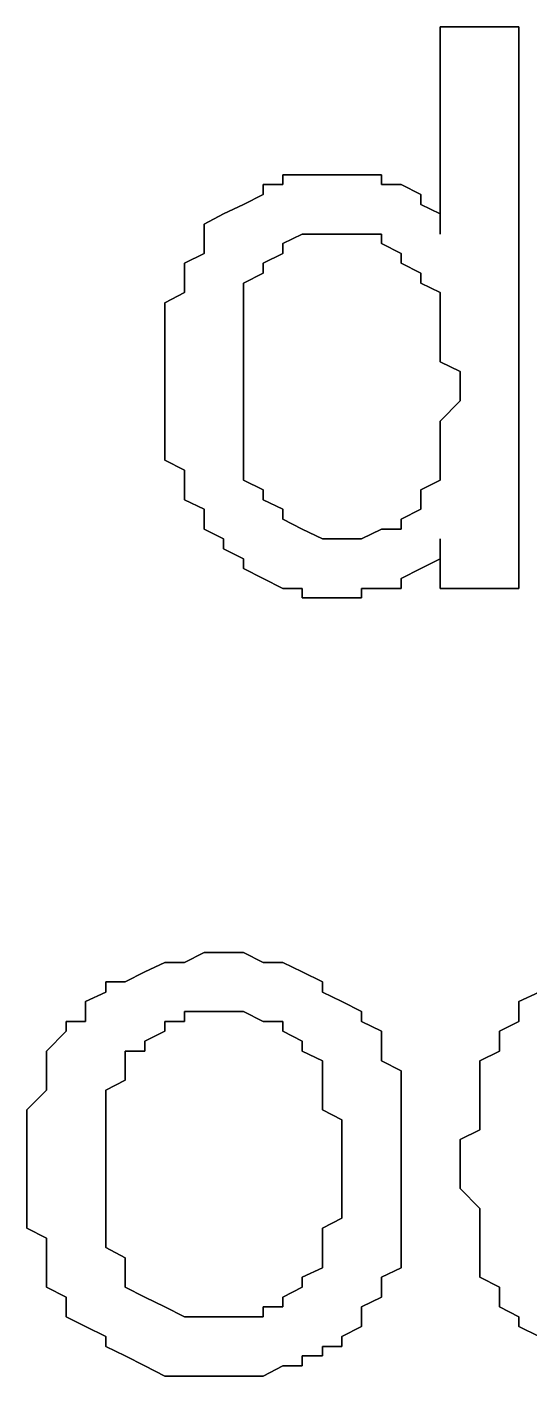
# Model space of a CAD drawing. Header units: metres. Extents: x 2.9 to 42.8, y 1.7 to 28.7.
# Drawn here: x 40.7106 to 40.8005, y 17.0162 to 17.2579 of the extents above; entities that cross this region are included whole.
import ezdxf

# ---------------------------------------------------------------- set-up
doc = ezdxf.new("R2010")
doc.units = ezdxf.units.M
doc.layers.add('GRIS', color=8, linetype='Continuous')

msp = doc.modelspace()

# ---------------------------------------------------------------- linework, layer by layer
at = {"layer": 'GRIS', "lineweight": -3}
for points in [[(40.7987, 17.2579), (40.7846, 17.2579), (40.7987, 17.2579)], [(40.7846, 17.2579), (40.7846, 17.2208), (40.7846, 17.2579)], [(40.7987, 17.1573), (40.7987, 17.2579), (40.7987, 17.1573)], [(40.7599, 17.2314), (40.7564, 17.2314), (40.7599, 17.2314)], [(40.7564, 17.2314), (40.7564, 17.2297), (40.7564, 17.2314)], [(40.7635, 17.2314), (40.7599, 17.2314), (40.7635, 17.2314)], [(40.767, 17.2314), (40.7635, 17.2314), (40.767, 17.2314)], [(40.7705, 17.2314), (40.767, 17.2314), (40.7705, 17.2314)], [(40.7741, 17.2314), (40.7705, 17.2314), (40.7741, 17.2314)], [(40.7741, 17.2297), (40.7741, 17.2314), (40.7741, 17.2297)], [(40.7564, 17.2297), (40.7529, 17.2297), (40.7564, 17.2297)], [(40.7529, 17.2297), (40.7529, 17.2279), (40.7529, 17.2297)], [(40.7776, 17.2297), (40.7741, 17.2297), (40.7776, 17.2297)], [(40.7811, 17.2279), (40.7776, 17.2297), (40.7811, 17.2279)], [(40.7494, 17.2261), (40.7458, 17.2244), (40.7494, 17.2261)], [(40.7529, 17.2279), (40.7494, 17.2261), (40.7529, 17.2279)], [(40.7811, 17.2261), (40.7811, 17.2279), (40.7811, 17.2261)], [(40.7846, 17.2244), (40.7811, 17.2261), (40.7846, 17.2244)], [(40.7458, 17.2244), (40.7423, 17.2226), (40.7458, 17.2244)], [(40.7846, 17.2226), (40.7846, 17.2244), (40.7846, 17.2226)], [(40.7423, 17.2226), (40.7423, 17.2191), (40.7423, 17.2226)], [(40.7846, 17.2208), (40.7846, 17.2226), (40.7846, 17.2208)], [(40.7423, 17.2191), (40.7423, 17.2173), (40.7423, 17.2191)], [(40.7564, 17.2191), (40.7599, 17.2208), (40.7564, 17.2191)], [(40.7564, 17.2173), (40.7564, 17.2191), (40.7564, 17.2173)], [(40.7599, 17.2208), (40.7635, 17.2208), (40.7599, 17.2208)], [(40.7635, 17.2208), (40.767, 17.2208), (40.7635, 17.2208)], [(40.767, 17.2208), (40.7705, 17.2208), (40.767, 17.2208)], [(40.7705, 17.2208), (40.7741, 17.2208), (40.7705, 17.2208)], [(40.7741, 17.2208), (40.7741, 17.2191), (40.7741, 17.2208)], [(40.7741, 17.2191), (40.7776, 17.2173), (40.7741, 17.2191)], [(40.7423, 17.2173), (40.7388, 17.2156), (40.7423, 17.2173)], [(40.7529, 17.2156), (40.7564, 17.2173), (40.7529, 17.2156)], [(40.7776, 17.2173), (40.7776, 17.2156), (40.7776, 17.2173)], [(40.7388, 17.2156), (40.7388, 17.2138), (40.7388, 17.2156)], [(40.7529, 17.2138), (40.7529, 17.2156), (40.7529, 17.2138)], [(40.7776, 17.2156), (40.7811, 17.2138), (40.7776, 17.2156)], [(40.7388, 17.2138), (40.7388, 17.212), (40.7388, 17.2138)], [(40.7388, 17.212), (40.7388, 17.2103), (40.7388, 17.212)], [(40.7494, 17.212), (40.7529, 17.2138), (40.7494, 17.212)], [(40.7494, 17.2103), (40.7494, 17.212), (40.7494, 17.2103)], [(40.7811, 17.2138), (40.7811, 17.212), (40.7811, 17.2138)], [(40.7811, 17.212), (40.7846, 17.2103), (40.7811, 17.212)], [(40.7388, 17.2103), (40.7353, 17.2085), (40.7388, 17.2103)], [(40.7494, 17.2085), (40.7494, 17.2103), (40.7494, 17.2085)], [(40.7846, 17.2103), (40.7846, 17.2085), (40.7846, 17.2103)], [(40.7353, 17.2085), (40.7353, 17.2067), (40.7353, 17.2085)], [(40.7353, 17.2067), (40.7353, 17.2032), (40.7353, 17.2067)], [(40.7494, 17.205), (40.7494, 17.2085), (40.7494, 17.205)], [(40.7846, 17.2085), (40.7846, 17.2067), (40.7846, 17.2085)], [(40.7846, 17.2067), (40.7846, 17.2032), (40.7846, 17.2067)], [(40.7494, 17.2032), (40.7494, 17.205), (40.7494, 17.2032)], [(40.7353, 17.2032), (40.7353, 17.2014), (40.7353, 17.2032)], [(40.7494, 17.1997), (40.7494, 17.2032), (40.7494, 17.1997)], [(40.7846, 17.2032), (40.7846, 17.2014), (40.7846, 17.2032)], [(40.7353, 17.2014), (40.7353, 17.1997), (40.7353, 17.2014)], [(40.7353, 17.1997), (40.7353, 17.1962), (40.7353, 17.1997)], [(40.7494, 17.1979), (40.7494, 17.1997), (40.7494, 17.1979)], [(40.7846, 17.2014), (40.7846, 17.1979), (40.7846, 17.2014)], [(40.7494, 17.1944), (40.7494, 17.1979), (40.7494, 17.1944)], [(40.7846, 17.1979), (40.7882, 17.1962), (40.7846, 17.1979)], [(40.7353, 17.1962), (40.7353, 17.1944), (40.7353, 17.1962)], [(40.7882, 17.1962), (40.7882, 17.1926), (40.7882, 17.1962)], [(40.7353, 17.1944), (40.7353, 17.1926), (40.7353, 17.1944)], [(40.7353, 17.1926), (40.7353, 17.1909), (40.7353, 17.1926)], [(40.7494, 17.1909), (40.7494, 17.1944), (40.7494, 17.1909)], [(40.7882, 17.1926), (40.7882, 17.1909), (40.7882, 17.1926)], [(40.7353, 17.1909), (40.7353, 17.1873), (40.7353, 17.1909)], [(40.7494, 17.1873), (40.7494, 17.1909), (40.7494, 17.1873)], [(40.7882, 17.1909), (40.7846, 17.1873), (40.7882, 17.1909)], [(40.7353, 17.1873), (40.7353, 17.1856), (40.7353, 17.1873)], [(40.7494, 17.1856), (40.7494, 17.1873), (40.7494, 17.1856)], [(40.7846, 17.1873), (40.7846, 17.1838), (40.7846, 17.1873)], [(40.7353, 17.1856), (40.7353, 17.182), (40.7353, 17.1856)], [(40.7494, 17.1838), (40.7494, 17.1856), (40.7494, 17.1838)], [(40.7494, 17.1803), (40.7494, 17.1838), (40.7494, 17.1803)], [(40.7846, 17.1838), (40.7846, 17.182), (40.7846, 17.1838)], [(40.7353, 17.182), (40.7353, 17.1803), (40.7353, 17.182)], [(40.7353, 17.1803), (40.7388, 17.1785), (40.7353, 17.1803)], [(40.7494, 17.1785), (40.7494, 17.1803), (40.7494, 17.1785)], [(40.7846, 17.182), (40.7846, 17.1803), (40.7846, 17.182)], [(40.7846, 17.1803), (40.7846, 17.1785), (40.7846, 17.1803)], [(40.7388, 17.1785), (40.7388, 17.1767), (40.7388, 17.1785)], [(40.7494, 17.1767), (40.7494, 17.1785), (40.7494, 17.1767)], [(40.7846, 17.1785), (40.7846, 17.1767), (40.7846, 17.1785)], [(40.7388, 17.1767), (40.7388, 17.175), (40.7388, 17.1767)], [(40.7529, 17.175), (40.7494, 17.1767), (40.7529, 17.175)], [(40.7846, 17.1767), (40.7811, 17.175), (40.7846, 17.1767)], [(40.7388, 17.175), (40.7388, 17.1732), (40.7388, 17.175)], [(40.7388, 17.1732), (40.7423, 17.1715), (40.7388, 17.1732)], [(40.7529, 17.1732), (40.7529, 17.175), (40.7529, 17.1732)], [(40.7564, 17.1715), (40.7529, 17.1732), (40.7564, 17.1715)], [(40.7811, 17.175), (40.7811, 17.1732), (40.7811, 17.175)], [(40.7811, 17.1732), (40.7811, 17.1715), (40.7811, 17.1732)], [(40.7423, 17.1715), (40.7423, 17.1697), (40.7423, 17.1715)], [(40.7564, 17.1697), (40.7564, 17.1715), (40.7564, 17.1697)], [(40.7811, 17.1715), (40.7776, 17.1697), (40.7811, 17.1715)], [(40.7423, 17.1697), (40.7423, 17.1679), (40.7423, 17.1697)], [(40.7599, 17.1679), (40.7564, 17.1697), (40.7599, 17.1679)], [(40.7776, 17.1697), (40.7776, 17.1679), (40.7776, 17.1697)], [(40.7423, 17.1679), (40.7458, 17.1662), (40.7423, 17.1679)], [(40.7458, 17.1662), (40.7458, 17.1644), (40.7458, 17.1662)], [(40.7635, 17.1662), (40.7599, 17.1679), (40.7635, 17.1662)], [(40.767, 17.1662), (40.7635, 17.1662), (40.767, 17.1662)], [(40.7705, 17.1662), (40.767, 17.1662), (40.7705, 17.1662)], [(40.7741, 17.1679), (40.7705, 17.1662), (40.7741, 17.1679)], [(40.7776, 17.1679), (40.7741, 17.1679), (40.7776, 17.1679)], [(40.7846, 17.1644), (40.7846, 17.1662), (40.7846, 17.1644)], [(40.7846, 17.1662), (40.7846, 17.1573), (40.7846, 17.1662)], [(40.7458, 17.1644), (40.7494, 17.1626), (40.7458, 17.1644)], [(40.7846, 17.1626), (40.7846, 17.1644), (40.7846, 17.1626)], [(40.7494, 17.1626), (40.7494, 17.1609), (40.7494, 17.1626)], [(40.7494, 17.1609), (40.7529, 17.1591), (40.7494, 17.1609)], [(40.7776, 17.1591), (40.7811, 17.1609), (40.7776, 17.1591)], [(40.7811, 17.1609), (40.7846, 17.1626), (40.7811, 17.1609)], [(40.7529, 17.1591), (40.7564, 17.1573), (40.7529, 17.1591)], [(40.7776, 17.1573), (40.7776, 17.1591), (40.7776, 17.1573)], [(40.7564, 17.1573), (40.7599, 17.1573), (40.7564, 17.1573)], [(40.7599, 17.1573), (40.7599, 17.1556), (40.7599, 17.1573)], [(40.7705, 17.1556), (40.7705, 17.1573), (40.7705, 17.1556)], [(40.7705, 17.1573), (40.7741, 17.1573), (40.7705, 17.1573)], [(40.7741, 17.1573), (40.7776, 17.1573), (40.7741, 17.1573)], [(40.7846, 17.1573), (40.7987, 17.1573), (40.7846, 17.1573)], [(40.7599, 17.1556), (40.7635, 17.1556), (40.7599, 17.1556)], [(40.7635, 17.1556), (40.767, 17.1556), (40.7635, 17.1556)], [(40.767, 17.1556), (40.7705, 17.1556), (40.767, 17.1556)], [(40.7423, 17.0921), (40.7388, 17.0903), (40.7423, 17.0921)], [(40.7458, 17.0921), (40.7423, 17.0921), (40.7458, 17.0921)], [(40.7494, 17.0921), (40.7458, 17.0921), (40.7494, 17.0921)], [(40.7529, 17.0903), (40.7494, 17.0921), (40.7529, 17.0903)], [(40.7317, 17.0886), (40.7282, 17.0868), (40.7317, 17.0886)], [(40.7353, 17.0903), (40.7317, 17.0886), (40.7353, 17.0903)], [(40.7388, 17.0903), (40.7353, 17.0903), (40.7388, 17.0903)], [(40.7564, 17.0903), (40.7529, 17.0903), (40.7564, 17.0903)], [(40.7599, 17.0886), (40.7564, 17.0903), (40.7599, 17.0886)], [(40.7635, 17.0868), (40.7599, 17.0886), (40.7635, 17.0868)], [(40.7282, 17.0868), (40.7247, 17.0868), (40.7282, 17.0868)], [(40.7247, 17.0868), (40.7247, 17.085), (40.7247, 17.0868)], [(40.7635, 17.085), (40.7635, 17.0868), (40.7635, 17.085)], [(40.7247, 17.085), (40.7211, 17.0833), (40.7247, 17.085)], [(40.767, 17.0833), (40.7635, 17.085), (40.767, 17.0833)], [(40.8023, 17.085), (40.7987, 17.0833), (40.8023, 17.085)], [(40.7211, 17.0833), (40.7211, 17.0815), (40.7211, 17.0833)], [(40.7211, 17.0815), (40.7211, 17.0797), (40.7211, 17.0815)], [(40.7388, 17.0797), (40.7388, 17.0815), (40.7388, 17.0797)], [(40.7388, 17.0815), (40.7423, 17.0815), (40.7388, 17.0815)], [(40.7423, 17.0815), (40.7458, 17.0815), (40.7423, 17.0815)], [(40.7458, 17.0815), (40.7494, 17.0815), (40.7458, 17.0815)], [(40.7494, 17.0815), (40.7529, 17.0797), (40.7494, 17.0815)], [(40.7705, 17.0815), (40.767, 17.0833), (40.7705, 17.0815)], [(40.7705, 17.0797), (40.7705, 17.0815), (40.7705, 17.0797)], [(40.7987, 17.0833), (40.7987, 17.0815), (40.7987, 17.0833)], [(40.7987, 17.0815), (40.7987, 17.0797), (40.7987, 17.0815)], [(40.7211, 17.0797), (40.7176, 17.0797), (40.7211, 17.0797)], [(40.7176, 17.0797), (40.7176, 17.078), (40.7176, 17.0797)], [(40.7353, 17.078), (40.7353, 17.0797), (40.7353, 17.078)], [(40.7353, 17.0797), (40.7388, 17.0797), (40.7353, 17.0797)], [(40.7529, 17.0797), (40.7564, 17.0797), (40.7529, 17.0797)], [(40.7564, 17.0797), (40.7564, 17.078), (40.7564, 17.0797)], [(40.7741, 17.078), (40.7705, 17.0797), (40.7741, 17.078)], [(40.7987, 17.0797), (40.7952, 17.078), (40.7987, 17.0797)], [(40.7176, 17.078), (40.7141, 17.0744), (40.7176, 17.078)], [(40.7317, 17.0762), (40.7353, 17.078), (40.7317, 17.0762)], [(40.7317, 17.0744), (40.7317, 17.0762), (40.7317, 17.0744)], [(40.7564, 17.078), (40.7599, 17.0762), (40.7564, 17.078)], [(40.7599, 17.0762), (40.7599, 17.0744), (40.7599, 17.0762)], [(40.7741, 17.0762), (40.7741, 17.078), (40.7741, 17.0762)], [(40.7741, 17.0744), (40.7741, 17.0762), (40.7741, 17.0744)], [(40.7952, 17.078), (40.7952, 17.0762), (40.7952, 17.078)], [(40.7952, 17.0762), (40.7952, 17.0744), (40.7952, 17.0762)], [(40.7141, 17.0744), (40.7141, 17.0727), (40.7141, 17.0744)], [(40.7282, 17.0727), (40.7282, 17.0744), (40.7282, 17.0727)], [(40.7282, 17.0744), (40.7317, 17.0744), (40.7282, 17.0744)], [(40.7599, 17.0744), (40.7635, 17.0727), (40.7599, 17.0744)], [(40.7741, 17.0727), (40.7741, 17.0744), (40.7741, 17.0727)], [(40.7952, 17.0744), (40.7917, 17.0727), (40.7952, 17.0744)], [(40.7141, 17.0727), (40.7141, 17.0709), (40.7141, 17.0727)], [(40.7282, 17.0709), (40.7282, 17.0727), (40.7282, 17.0709)], [(40.7635, 17.0727), (40.7635, 17.0709), (40.7635, 17.0727)], [(40.7776, 17.0709), (40.7741, 17.0727), (40.7776, 17.0709)], [(40.7917, 17.0727), (40.7917, 17.0709), (40.7917, 17.0727)], [(40.7141, 17.0709), (40.7141, 17.0692), (40.7141, 17.0709)], [(40.7141, 17.0692), (40.7141, 17.0674), (40.7141, 17.0692)], [(40.7247, 17.0674), (40.7282, 17.0692), (40.7247, 17.0674)], [(40.7282, 17.0692), (40.7282, 17.0709), (40.7282, 17.0692)], [(40.7635, 17.0709), (40.7635, 17.0692), (40.7635, 17.0709)], [(40.7635, 17.0692), (40.7635, 17.0674), (40.7635, 17.0692)], [(40.7776, 17.0692), (40.7776, 17.0709), (40.7776, 17.0692)], [(40.7776, 17.0656), (40.7776, 17.0692), (40.7776, 17.0656)], [(40.7917, 17.0709), (40.7917, 17.0674), (40.7917, 17.0709)], [(40.7141, 17.0674), (40.7106, 17.0639), (40.7141, 17.0674)], [(40.7247, 17.0656), (40.7247, 17.0674), (40.7247, 17.0656)], [(40.7635, 17.0674), (40.7635, 17.0639), (40.7635, 17.0674)], [(40.7917, 17.0674), (40.7917, 17.0656), (40.7917, 17.0674)], [(40.7247, 17.0621), (40.7247, 17.0656), (40.7247, 17.0621)], [(40.7776, 17.0639), (40.7776, 17.0656), (40.7776, 17.0639)], [(40.7917, 17.0656), (40.7917, 17.0639), (40.7917, 17.0656)], [(40.7106, 17.0639), (40.7106, 17.0621), (40.7106, 17.0639)], [(40.7106, 17.0621), (40.7106, 17.0586), (40.7106, 17.0621)], [(40.7247, 17.0603), (40.7247, 17.0621), (40.7247, 17.0603)], [(40.7635, 17.0639), (40.767, 17.0621), (40.7635, 17.0639)], [(40.767, 17.0621), (40.767, 17.0603), (40.767, 17.0621)], [(40.7776, 17.0621), (40.7776, 17.0639), (40.7776, 17.0621)], [(40.7776, 17.0586), (40.7776, 17.0621), (40.7776, 17.0586)], [(40.7917, 17.0639), (40.7917, 17.0603), (40.7917, 17.0639)], [(40.7247, 17.0568), (40.7247, 17.0603), (40.7247, 17.0568)], [(40.767, 17.0603), (40.767, 17.0568), (40.767, 17.0603)], [(40.7917, 17.0603), (40.7882, 17.0586), (40.7917, 17.0603)], [(40.7106, 17.0586), (40.7106, 17.0568), (40.7106, 17.0586)], [(40.7106, 17.0568), (40.7106, 17.0533), (40.7106, 17.0568)], [(40.7247, 17.055), (40.7247, 17.0568), (40.7247, 17.055)], [(40.767, 17.0568), (40.767, 17.0533), (40.767, 17.0568)], [(40.7776, 17.0568), (40.7776, 17.0586), (40.7776, 17.0568)], [(40.7776, 17.055), (40.7776, 17.0568), (40.7776, 17.055)], [(40.7882, 17.0586), (40.7882, 17.0568), (40.7882, 17.0586)], [(40.7882, 17.0568), (40.7882, 17.0533), (40.7882, 17.0568)], [(40.7247, 17.0533), (40.7247, 17.055), (40.7247, 17.0533)], [(40.7776, 17.0515), (40.7776, 17.055), (40.7776, 17.0515)], [(40.7106, 17.0533), (40.7106, 17.0515), (40.7106, 17.0533)], [(40.7247, 17.0515), (40.7247, 17.0533), (40.7247, 17.0515)], [(40.767, 17.0533), (40.767, 17.0498), (40.767, 17.0533)], [(40.7882, 17.0533), (40.7882, 17.0515), (40.7882, 17.0533)], [(40.7106, 17.0515), (40.7106, 17.048), (40.7106, 17.0515)], [(40.7247, 17.048), (40.7247, 17.0515), (40.7247, 17.048)], [(40.767, 17.0498), (40.767, 17.048), (40.767, 17.0498)], [(40.7776, 17.0498), (40.7776, 17.0515), (40.7776, 17.0498)], [(40.7776, 17.0462), (40.7776, 17.0498), (40.7776, 17.0462)], [(40.7882, 17.0515), (40.7882, 17.0498), (40.7882, 17.0515)], [(40.7882, 17.0498), (40.7917, 17.0462), (40.7882, 17.0498)], [(40.7106, 17.048), (40.7106, 17.0462), (40.7106, 17.048)], [(40.7247, 17.0462), (40.7247, 17.048), (40.7247, 17.0462)], [(40.767, 17.048), (40.767, 17.0445), (40.767, 17.048)], [(40.7106, 17.0462), (40.7106, 17.0427), (40.7106, 17.0462)], [(40.7247, 17.0427), (40.7247, 17.0462), (40.7247, 17.0427)], [(40.7776, 17.0445), (40.7776, 17.0462), (40.7776, 17.0445)], [(40.7917, 17.0462), (40.7917, 17.0445), (40.7917, 17.0462)], [(40.7106, 17.0427), (40.7141, 17.0409), (40.7106, 17.0427)], [(40.7247, 17.0409), (40.7247, 17.0427), (40.7247, 17.0409)], [(40.767, 17.0445), (40.7635, 17.0427), (40.767, 17.0445)], [(40.7635, 17.0427), (40.7635, 17.0409), (40.7635, 17.0427)], [(40.7776, 17.0409), (40.7776, 17.0445), (40.7776, 17.0409)], [(40.7917, 17.0445), (40.7917, 17.0409), (40.7917, 17.0445)], [(40.7141, 17.0409), (40.7141, 17.0392), (40.7141, 17.0409)], [(40.7247, 17.0392), (40.7247, 17.0409), (40.7247, 17.0392)], [(40.7635, 17.0409), (40.7635, 17.0374), (40.7635, 17.0409)], [(40.7776, 17.0392), (40.7776, 17.0409), (40.7776, 17.0392)], [(40.7917, 17.0409), (40.7917, 17.0392), (40.7917, 17.0409)], [(40.7141, 17.0392), (40.7141, 17.0374), (40.7141, 17.0392)], [(40.7282, 17.0374), (40.7247, 17.0392), (40.7282, 17.0374)], [(40.7776, 17.0374), (40.7776, 17.0392), (40.7776, 17.0374)], [(40.7917, 17.0392), (40.7917, 17.0374), (40.7917, 17.0392)], [(40.7141, 17.0374), (40.7141, 17.0339), (40.7141, 17.0374)], [(40.7282, 17.0356), (40.7282, 17.0374), (40.7282, 17.0356)], [(40.7282, 17.0339), (40.7282, 17.0356), (40.7282, 17.0339)], [(40.7635, 17.0356), (40.7599, 17.0339), (40.7635, 17.0356)], [(40.7635, 17.0374), (40.7635, 17.0356), (40.7635, 17.0374)], [(40.7741, 17.0339), (40.7776, 17.0356), (40.7741, 17.0339)], [(40.7776, 17.0356), (40.7776, 17.0374), (40.7776, 17.0356)], [(40.7917, 17.0374), (40.7917, 17.0339), (40.7917, 17.0374)], [(40.7141, 17.0339), (40.7141, 17.0321), (40.7141, 17.0339)], [(40.7282, 17.0321), (40.7282, 17.0339), (40.7282, 17.0321)], [(40.7599, 17.0339), (40.7599, 17.0321), (40.7599, 17.0339)], [(40.7741, 17.0321), (40.7741, 17.0339), (40.7741, 17.0321)], [(40.7917, 17.0339), (40.7952, 17.0321), (40.7917, 17.0339)], [(40.7141, 17.0321), (40.7176, 17.0303), (40.7141, 17.0321)], [(40.7176, 17.0303), (40.7176, 17.0286), (40.7176, 17.0303)], [(40.7317, 17.0303), (40.7282, 17.0321), (40.7317, 17.0303)], [(40.7353, 17.0286), (40.7317, 17.0303), (40.7353, 17.0286)], [(40.7599, 17.0321), (40.7564, 17.0303), (40.7599, 17.0321)], [(40.7564, 17.0303), (40.7564, 17.0286), (40.7564, 17.0303)], [(40.7705, 17.0286), (40.7741, 17.0303), (40.7705, 17.0286)], [(40.7741, 17.0303), (40.7741, 17.0321), (40.7741, 17.0303)], [(40.7952, 17.0321), (40.7952, 17.0303), (40.7952, 17.0321)], [(40.7952, 17.0303), (40.7952, 17.0286), (40.7952, 17.0303)], [(40.7176, 17.0286), (40.7176, 17.0268), (40.7176, 17.0286)], [(40.7388, 17.0268), (40.7353, 17.0286), (40.7388, 17.0268)], [(40.7564, 17.0286), (40.7529, 17.0286), (40.7564, 17.0286)], [(40.7529, 17.0286), (40.7529, 17.0268), (40.7529, 17.0286)], [(40.7705, 17.0268), (40.7705, 17.0286), (40.7705, 17.0268)], [(40.7952, 17.0286), (40.7987, 17.0268), (40.7952, 17.0286)], [(40.7176, 17.0268), (40.7211, 17.0251), (40.7176, 17.0268)], [(40.7423, 17.0268), (40.7388, 17.0268), (40.7423, 17.0268)], [(40.7458, 17.0268), (40.7423, 17.0268), (40.7458, 17.0268)], [(40.7494, 17.0268), (40.7458, 17.0268), (40.7494, 17.0268)], [(40.7529, 17.0268), (40.7494, 17.0268), (40.7529, 17.0268)], [(40.7705, 17.0251), (40.7705, 17.0268), (40.7705, 17.0251)], [(40.7987, 17.0268), (40.7987, 17.0251), (40.7987, 17.0268)], [(40.7211, 17.0251), (40.7247, 17.0233), (40.7211, 17.0251)], [(40.7247, 17.0233), (40.7247, 17.0215), (40.7247, 17.0233)], [(40.767, 17.0233), (40.7705, 17.0251), (40.767, 17.0233)], [(40.767, 17.0215), (40.767, 17.0233), (40.767, 17.0215)], [(40.7987, 17.0251), (40.8023, 17.0233), (40.7987, 17.0251)], [(40.7247, 17.0215), (40.7282, 17.0198), (40.7247, 17.0215)], [(40.7635, 17.0198), (40.7635, 17.0215), (40.7635, 17.0198)], [(40.7635, 17.0215), (40.767, 17.0215), (40.7635, 17.0215)], [(40.7282, 17.0198), (40.7317, 17.018), (40.7282, 17.0198)], [(40.7599, 17.018), (40.7599, 17.0198), (40.7599, 17.018)], [(40.7599, 17.0198), (40.7635, 17.0198), (40.7599, 17.0198)], [(40.7317, 17.018), (40.7353, 17.0162), (40.7317, 17.018)], [(40.7353, 17.0162), (40.7388, 17.0162), (40.7353, 17.0162)], [(40.7388, 17.0162), (40.7423, 17.0162), (40.7388, 17.0162)], [(40.7423, 17.0162), (40.7458, 17.0162), (40.7423, 17.0162)], [(40.7458, 17.0162), (40.7494, 17.0162), (40.7458, 17.0162)], [(40.7494, 17.0162), (40.7529, 17.0162), (40.7494, 17.0162)], [(40.7529, 17.0162), (40.7564, 17.018), (40.7529, 17.0162)], [(40.7564, 17.018), (40.7599, 17.018), (40.7564, 17.018)]]:
    msp.add_lwpolyline(points, dxfattribs=at)

doc.saveas('drawing.dxf')
